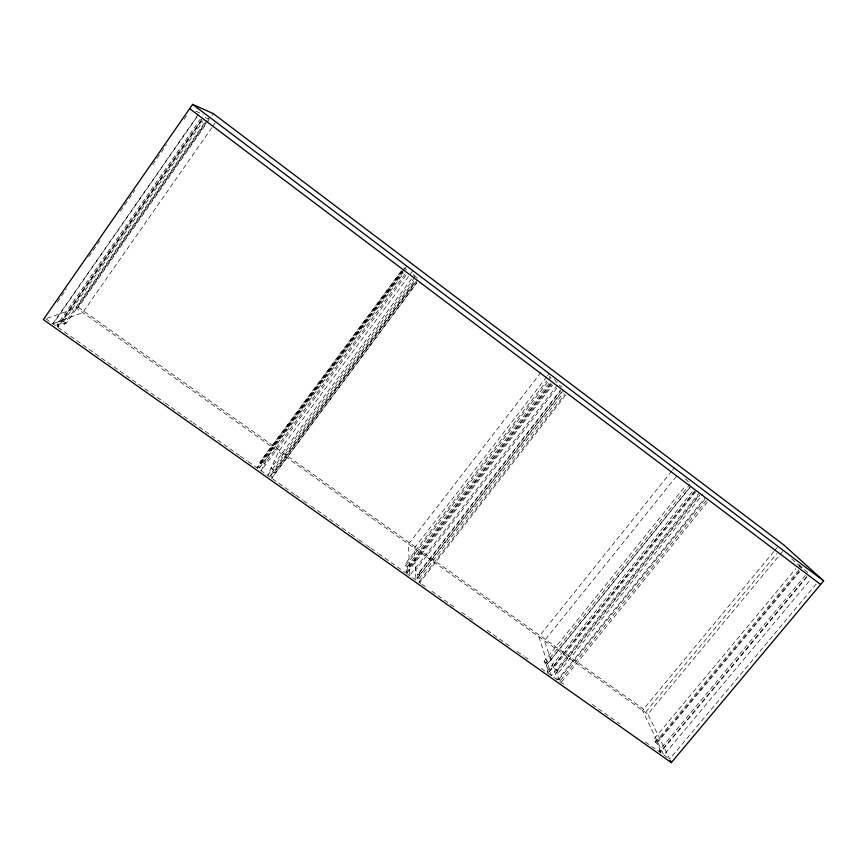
<?xml version="1.0" encoding="UTF-8"?>
<svg xmlns="http://www.w3.org/2000/svg" width="867" height="867" viewBox="0 0 867 867"><rect width="100%" height="100%" fill="white"/><g stroke="black" fill="none" stroke-linecap="round" stroke-linejoin="round"><path stroke-width="0.65" stroke-dasharray="4.33 3.25" d="M416.756 282.555L271.664 478.205L416.854 282.924M413.982 281.038L272.509 471.475L274.124 472.613L415.456 281.753M272.184 477.013L270.547 475.853L272.509 471.475M294.661 494.428L267.708 475.409L278.578 451.718L412.898 270.602M402.212 271.577L257.716 466.793L259.363 467.952L261.509 463.682L402.917 272.704M257.716 466.793L257.131 467.942L402.255 271.902M261.509 463.682L259.894 462.534L260.718 460.919L401.248 271.013M57.298 302.139L66.521 288.83M88.824 256.697L100.355 240.072M120.35 211.245L134.959 190.187M152.646 164.697L166.486 144.746M184.162 119.256L186.47 115.929M198.196 114.639L52.822 323.738L82.777 312.553L212.079 127.427M196.863 117.023L53.028 323.89L62.153 320.476L201.512 120.329M202 120.578L58.728 326.306L56.984 325.06L200.234 119.245M201.892 119.126L57.255 326.87L58.728 326.306M56.984 325.06L62.457 322.968L202.694 121.651M62.457 322.968L64.18 324.193L205.967 120.751M207.17 120.34L76.361 307.991L647.855 714.17L779.151 555.617M207.939 119.234L209.489 117.012M64.18 324.193L66.26 323.38L205.642 123.461M47.035 318.308L78.344 307.297L209.131 119.733M212.014 115.593L213.358 113.675M212.849 126.322L215.168 122.995M259.894 462.534L402.895 269.301M403.621 270.363L272.541 447.426L261.097 470.748L406.233 274.915M404.423 269.279L406.84 266.017M259.363 467.952L403.87 272.823M405.127 273.95L264.576 463.65L260.718 460.919M411.597 278.816L271.013 468.202L274.861 470.933M267.708 475.409L414.491 277.754M270.547 475.853L415.109 281.309M274.124 472.613L417.211 280.095M540.986 372.377L408.552 544.086L409.668 575.601L556.321 386.4M546.774 376.777L414.328 548.193L415.965 580.045L563.474 390.107M547.608 375.704L549.266 373.558M551.033 383.799L405.843 571.375L407.414 572.48L407.241 566.693L405.691 565.598L405.637 563.42L546.795 380.819M405.691 565.598L549.385 379.8M407.241 566.693L550.111 382.044M550.502 383.615L409.322 566.032L405.637 563.42M405.875 572.924L551.683 384.601M407.414 572.48L552.604 384.991M556.679 388.264L415.466 570.378L419.151 572.979L419.292 575.233L417.742 574.149L560.667 389.998M419.151 572.979L560.353 391.071M419.292 575.233L563.051 390.107M565.609 395.092L419.747 582.711L419.65 581.118L418.078 580.012L563.312 393.076M419.65 581.118L564.883 394.257M671.687 471.084L538.873 636.714L551.477 675.696L698.618 493.713M672.532 470.033L674.223 467.92M676.401 476.33L544.422 640.648L557.503 679.945L705.51 497.214M694.413 491.936L548.757 672.272L546.459 665.119L544.985 664.079L544.129 661.369L685.721 485.628M544.985 664.079L690.002 484.187M546.459 665.119L689.785 487.406M690.11 487.243L547.651 663.873L544.129 661.369M694.987 490.971L547.857 673.139L547.25 671.21L693.752 489.747M695.995 491.687L553.536 668.024L557.048 670.516L557.99 673.291L703.05 494.027M557.048 670.516L698.683 495.393M707.429 502.036L561.101 682.481L560.44 680.53L558.944 679.468L556.516 672.25L699.875 495.014M558.944 679.468L704.633 499.652M560.44 680.53L706.984 499.728M773.808 551.542L642.501 710.366L663.851 755.005L810.385 579.687M774.664 550.502L777.244 547.391M816.194 584.065L669.66 759.102L646.435 711.233L776.93 553.536M780.018 554.577L782.608 551.445M806.678 576.598L660.773 751.364L656.872 743.182L655.452 742.174L653.978 739.074L795.798 568.665M655.452 742.174L800.74 567.712M799.201 571.234L657.381 741.48L653.978 739.074M656.872 743.182L799.58 571.906M806.895 577.054L660.372 752.545L659.321 750.345L805.226 575.504M205.295 117.544L210.031 119.473M195.823 111.269L203.246 114.39M62.153 320.476L66.26 323.38M556.516 672.25L557.99 673.291M547.25 671.21L548.757 672.272M659.321 750.345L660.773 751.364M45.756 318.763L164.123 402.299M165.229 403.079L191.78 421.817M192.886 422.597L239.346 455.392M240.452 456.172L247.084 460.854M248.2 461.634L267.003 474.91M295.766 495.209L302.399 499.891M303.504 500.671L310.148 505.363M311.253 506.144L322.307 513.947M323.413 514.727L349.965 533.465M351.07 534.245L357.713 538.927M358.819 539.707L365.451 544.4M366.557 545.18L369.873 547.521M370.978 548.302L377.622 552.983M378.727 553.764L405.279 572.502M406.385 573.282L420.766 583.437M421.871 584.217L425.188 586.558M431.82 591.24L455.056 607.637M461.688 612.319L468.332 617.001M469.437 617.781L472.753 620.133M487.135 630.276L510.36 646.674M517.003 651.355L523.635 656.037M524.741 656.818L528.068 659.169M541.333 668.533L564.569 684.93M592.226 704.448L619.872 723.967M645.319 741.924L668.685 758.419M78.344 307.297L646.435 711.233M403.654 267.762L406.569 269.962M414.003 275.576L417.883 278.502M559.15 385.067L561.924 387.159M799.244 566.194L801.802 568.123M798.951 564.601L810.06 574.767M791.712 558.857L801.433 567.787M685.45 478.909L690.121 483.493M554.284 379.399L557.622 383.29M549.45 376.245L551.163 378.261M549.277 377.622L550.209 378.727M413.7 274.178L414.231 276.562M417.742 574.149L418.078 580.012"/><path stroke-width="1.3" d="M192.604 104.387L43.35 319.609L671.361 762.613L823.65 580.857L783.941 545.061L213.358 113.675L192.604 104.387L823.65 580.857M189.635 108.668L820.626 584.466M670.224 760.272L671.361 762.613"/></g></svg>
